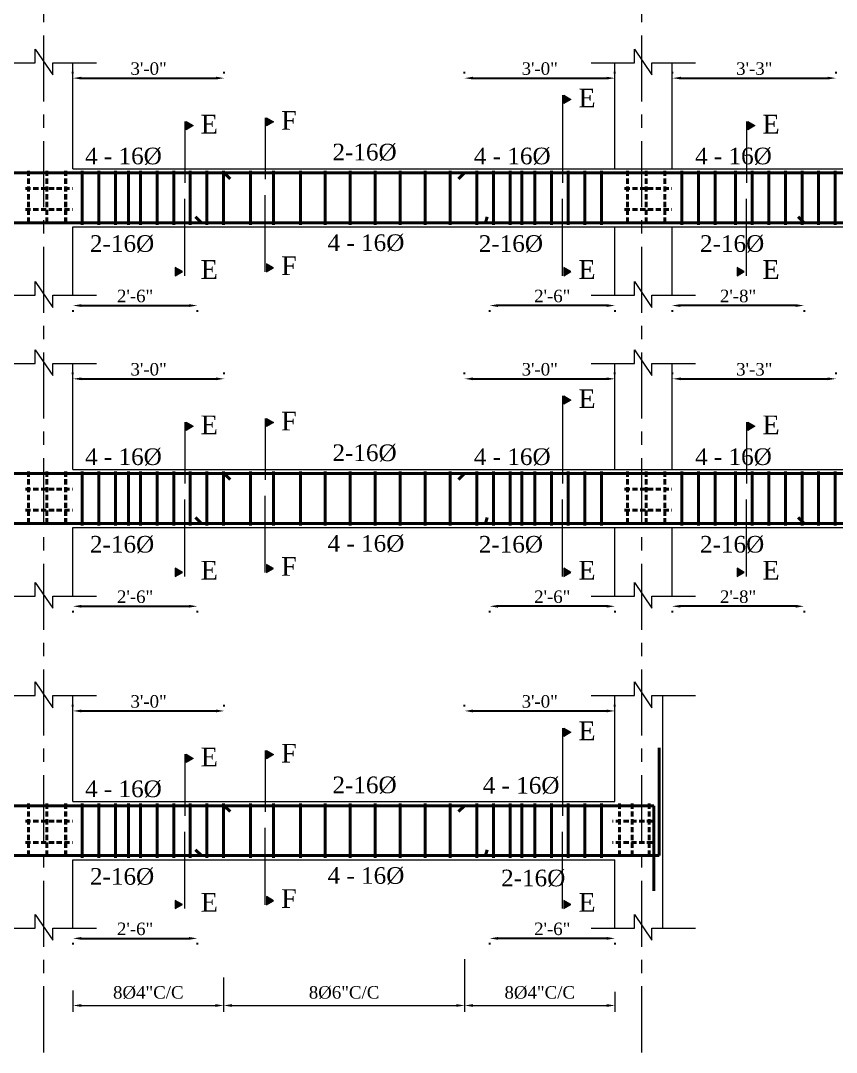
# Model space of a CAD drawing. Extents: x -2338379 to 930990, y -818978 to 106940.
# Drawn here: x 386946.9 to 387338.9, y -207588.6 to -207092.6 of the extents above; entities that cross this region are included whole.
import ezdxf

# ---------------------------------------------------------------- set-up
doc = ezdxf.new("R2010")
doc.units = 0
doc.header["$MEASUREMENT"] = 0
doc.header["$PDMODE"] = 34
doc.linetypes.add('CENTER', pattern=[50.8, 31.75, -6.35, 6.35, -6.35])
doc.linetypes.add('DASHED', pattern=[0.75, 0.5, -0.25])
doc.layers.get('0').update_dxf_attribs({"linetype": 'CONTINUOUS', "lineweight": 30})
doc.layers.get('DEFPOINTS').update_dxf_attribs({"linetype": 'CONTINUOUS'})
for name, color, linetype, lineweight in [('Center', 11, 'CENTER', 15), ('Dimension', 35, 'CONTINUOUS', 9), ('HATCH', 3, 'CONTINUOUS', 15), ('rcc elevation', 253, 'CONTINUOUS', 18), ('rebar', 3, 'CONTINUOUS', 40), ('TEXT', 7, 'CONTINUOUS', 30), ('WALL', 1, 'CONTINUOUS', 40)]:
    doc.layers.add(name, color=color, linetype=linetype, lineweight=lineweight)
doc.styles.get("Standard").update_dxf_attribs({"font": 'times.ttf', "height": 6})
doc.dimstyles.new('Standard$0', dxfattribs={"dimtxt": 6, "dimasz": 4, "dimexe": 3, "dimexo": 6, "dimgap": 3, "dimtad": 1, "dimdec": 1, "dimzin": 0, "dimdsep": 46, "dimlunit": 4, "dimtxsty": 'Standard', "dimcen": 0.09, "dimclrd": 6, "dimclre": 6, "dimclrt": 7, "dimadec": 0, "dimazin": 0, "dimtfac": 1, "dimtdec": 1, "dimtix": 1, "dimtofl": 0, "dimtmove": 1, "dimatfit": 3, "dimfxl": 1, "dimtolj": 1, "dimtzin": 0, "dimlwd": 18, "dimlwe": 18, "dimarcsym": 0})

# ---------------------------------------------------------------- blocks, each defined once
blk = doc.blocks.new('*D346')
at = {"color": 6, "lineweight": 18, "transparency": 16777216}
for p, q in [((387044.43, -207552.68), (387044.43, -207569.11)), ((386972.03, -207558.84), (386972.03, -207569.11)), ((386976.03, -207566.11), (387040.43, -207566.11))]:
    blk.add_line(p, q, dxfattribs=at)
at = {"color": 6, "lineweight": 30, "transparency": 16777216}
for points in [[(386976.03, -207565.44), (386976.03, -207566.77), (386972.03, -207566.11)], [(387040.43, -207565.44), (387040.43, -207566.77), (387044.43, -207566.11)]]:
    blk.add_solid(points, dxfattribs=at)
at = {"layer": 'DEFPOINTS', "color": 0, "lineweight": 30, "transparency": 16777216}
for p in [(387044.43, -207546.68), (386972.03, -207552.84), (387044.43, -207566.11)]:
    blk.add_point(p, dxfattribs=at)
at = {"color": 7, "transparency": 16777216, "insert": (387008.23, -207559.93), "char_height": 6, "attachment_point": 5}
blk.add_mtext('\\A1;8%%c4"C/C', dxfattribs=at)
blk = doc.blocks.new('*D347')
at = {"color": 6, "lineweight": 18, "transparency": 16777216}
for p, q in [((387160.24, -207543.84), (387160.24, -207569.11)), ((387044.43, -207552.68), (387044.43, -207569.11)), ((387048.43, -207566.11), (387156.24, -207566.11))]:
    blk.add_line(p, q, dxfattribs=at)
at = {"color": 6, "lineweight": 30, "transparency": 16777216}
for points in [[(387048.43, -207565.44), (387048.43, -207566.77), (387044.43, -207566.11)], [(387156.24, -207565.44), (387156.24, -207566.77), (387160.24, -207566.11)]]:
    blk.add_solid(points, dxfattribs=at)
at = {"layer": 'DEFPOINTS', "color": 0, "lineweight": 30, "transparency": 16777216}
for p in [(387160.24, -207537.84), (387044.43, -207546.68), (387160.24, -207566.11)]:
    blk.add_point(p, dxfattribs=at)
at = {"color": 7, "transparency": 16777216, "insert": (387102.33, -207559.93), "char_height": 6, "attachment_point": 5}
blk.add_mtext('\\A1;8%%C6"C/C', dxfattribs=at)
blk = doc.blocks.new('*D348')
at = {"color": 6, "lineweight": 18, "transparency": 16777216}
for p, q in [((387160.24, -207543.84), (387160.24, -207569.11)), ((387232.53, -207559.5), (387232.53, -207569.11)), ((387164.24, -207566.11), (387228.53, -207566.11))]:
    blk.add_line(p, q, dxfattribs=at)
at = {"color": 6, "lineweight": 30, "transparency": 16777216}
for points in [[(387164.24, -207565.44), (387164.24, -207566.77), (387160.24, -207566.11)], [(387228.53, -207565.44), (387228.53, -207566.77), (387232.53, -207566.11)]]:
    blk.add_solid(points, dxfattribs=at)
at = {"layer": 'DEFPOINTS', "color": 0, "lineweight": 30, "transparency": 16777216}
for p in [(387160.24, -207537.84), (387232.53, -207553.5), (387232.53, -207566.11)]:
    blk.add_point(p, dxfattribs=at)
at = {"color": 7, "transparency": 16777216, "insert": (387196.38, -207559.93), "char_height": 6, "attachment_point": 5}
blk.add_mtext('\\A1;8%%C4"C/C', dxfattribs=at)
blk = doc.blocks.new('*D349')
at = {"layer": 'DEFPOINTS', "color": 0, "lineweight": 30, "transparency": 16777216}
for p in [(387044.76, -207424.49), (386972.02, -207431.33), (387044.76, -207431.33)]:
    blk.add_point(p, dxfattribs=at)
at = {"layer": 'TEXT', "color": 6, "lineweight": -2, "transparency": 16777216}
for p, q in [((386972.02, -207422.33), (386972.02, -207421.49)), ((386976.02, -207424.49), (387040.76, -207424.49)), ((387044.76, -207422.33), (387044.76, -207421.49))]:
    blk.add_line(p, q, dxfattribs=at)
at = {"layer": 'TEXT', "color": 6, "lineweight": 30, "transparency": 16777216}
for points in [[(386976.02, -207423.82), (386976.02, -207425.16), (386972.02, -207424.49)], [(387040.76, -207423.82), (387040.76, -207425.16), (387044.76, -207424.49)]]:
    blk.add_solid(points, dxfattribs=at)
at = {"layer": 'TEXT', "color": 7, "transparency": 16777216, "insert": (387008.39, -207419.94), "char_height": 6, "attachment_point": 5}
blk.add_mtext('\\A1;3\'-0"', dxfattribs=at)
blk = doc.blocks.new('*D350')
at = {"layer": 'DEFPOINTS', "color": 0, "lineweight": 30, "transparency": 16777216}
for p in [(386972.02, -207527), (387031.76, -207527), (387031.76, -207533.84)]:
    blk.add_point(p, dxfattribs=at)
at = {"layer": 'TEXT', "color": 6, "lineweight": -2, "transparency": 16777216}
for p, q in [((386976.02, -207533.84), (387027.76, -207533.84)), ((386972.02, -207536), (386972.02, -207536.84)), ((387031.76, -207536), (387031.76, -207536.84))]:
    blk.add_line(p, q, dxfattribs=at)
at = {"layer": 'TEXT', "color": 6, "lineweight": 30, "transparency": 16777216}
for points in [[(386976.02, -207533.17), (386976.02, -207534.51), (386972.02, -207533.84)], [(387027.76, -207533.17), (387027.76, -207534.51), (387031.76, -207533.84)]]:
    blk.add_solid(points, dxfattribs=at)
at = {"layer": 'TEXT', "color": 7, "transparency": 16777216, "insert": (387001.89, -207529.29), "char_height": 6, "attachment_point": 5}
blk.add_mtext('\\A1;2\'-6"', dxfattribs=at)
blk = doc.blocks.new('*D351')
at = {"layer": 'DEFPOINTS', "color": 0, "lineweight": 30, "transparency": 16777216}
for p in [(387232.5, -207424.49), (387160.24, -207431.33), (387232.5, -207431.33)]:
    blk.add_point(p, dxfattribs=at)
at = {"layer": 'TEXT', "color": 6, "lineweight": -2, "transparency": 16777216}
for p, q in [((387160.24, -207422.33), (387160.24, -207421.49)), ((387164.24, -207424.49), (387228.5, -207424.49)), ((387232.5, -207422.33), (387232.5, -207421.49))]:
    blk.add_line(p, q, dxfattribs=at)
at = {"layer": 'TEXT', "color": 6, "lineweight": 30, "transparency": 16777216}
for points in [[(387164.24, -207423.82), (387164.24, -207425.16), (387160.24, -207424.49)], [(387228.5, -207423.82), (387228.5, -207425.16), (387232.5, -207424.49)]]:
    blk.add_solid(points, dxfattribs=at)
at = {"layer": 'TEXT', "color": 7, "transparency": 16777216, "insert": (387196.37, -207419.94), "char_height": 6, "attachment_point": 5}
blk.add_mtext('\\A1;3\'-0"', dxfattribs=at)
blk = doc.blocks.new('*D352')
at = {"layer": 'DEFPOINTS', "color": 0, "lineweight": 30, "transparency": 16777216}
for p in [(387172.27, -207527), (387232.53, -207527), (387172.27, -207533.84)]:
    blk.add_point(p, dxfattribs=at)
at = {"layer": 'TEXT', "color": 6, "lineweight": -2, "transparency": 16777216}
for p, q in [((387228.53, -207533.84), (387176.27, -207533.84)), ((387172.27, -207536), (387172.27, -207536.84)), ((387232.53, -207536), (387232.53, -207536.84))]:
    blk.add_line(p, q, dxfattribs=at)
at = {"layer": 'TEXT', "color": 6, "lineweight": 30, "transparency": 16777216}
for points in [[(387176.27, -207533.17), (387176.27, -207534.51), (387172.27, -207533.84)], [(387228.53, -207533.17), (387228.53, -207534.51), (387232.53, -207533.84)]]:
    blk.add_solid(points, dxfattribs=at)
at = {"layer": 'TEXT', "color": 7, "transparency": 16777216, "insert": (387202.4, -207529.29), "char_height": 6, "attachment_point": 5}
blk.add_mtext('\\A1;2\'-6"', dxfattribs=at)
blk = doc.blocks.new('*D694')
at = {"layer": 'DEFPOINTS', "color": 0, "lineweight": 30, "transparency": 16777216}
for p in [(387044.76, -207264.81), (386972.02, -207271.64), (387044.76, -207271.64)]:
    blk.add_point(p, dxfattribs=at)
at = {"layer": 'TEXT', "color": 6, "lineweight": -2, "transparency": 16777216}
for p, q in [((386972.02, -207262.64), (386972.02, -207261.81)), ((387044.76, -207262.64), (387044.76, -207261.81)), ((386976.02, -207264.81), (387040.76, -207264.81))]:
    blk.add_line(p, q, dxfattribs=at)
at = {"layer": 'TEXT', "color": 6, "lineweight": 30, "transparency": 16777216}
for points in [[(386976.02, -207264.14), (386976.02, -207265.47), (386972.02, -207264.81)], [(387040.76, -207264.14), (387040.76, -207265.47), (387044.76, -207264.81)]]:
    blk.add_solid(points, dxfattribs=at)
at = {"layer": 'TEXT', "color": 7, "transparency": 16777216, "insert": (387008.39, -207260.25), "char_height": 6, "attachment_point": 5}
blk.add_mtext('\\A1;3\'-0"', dxfattribs=at)
blk = doc.blocks.new('*D695')
at = {"layer": 'DEFPOINTS', "color": 0, "lineweight": 30, "transparency": 16777216}
for p in [(386972.02, -207367.32), (387031.76, -207367.32), (387031.76, -207374.16)]:
    blk.add_point(p, dxfattribs=at)
at = {"layer": 'TEXT', "color": 6, "lineweight": -2, "transparency": 16777216}
for p, q in [((386976.02, -207374.16), (387027.76, -207374.16)), ((386972.02, -207376.32), (386972.02, -207377.16)), ((387031.76, -207376.32), (387031.76, -207377.16))]:
    blk.add_line(p, q, dxfattribs=at)
at = {"layer": 'TEXT', "color": 6, "lineweight": 30, "transparency": 16777216}
for points in [[(386976.02, -207373.49), (386976.02, -207374.82), (386972.02, -207374.16)], [(387027.76, -207373.49), (387027.76, -207374.82), (387031.76, -207374.16)]]:
    blk.add_solid(points, dxfattribs=at)
at = {"layer": 'TEXT', "color": 7, "transparency": 16777216, "insert": (387001.89, -207369.6), "char_height": 6, "attachment_point": 5}
blk.add_mtext('\\A1;2\'-6"', dxfattribs=at)
blk = doc.blocks.new('*D696')
at = {"layer": 'DEFPOINTS', "color": 0, "lineweight": 30, "transparency": 16777216}
for p in [(387232.5, -207264.81), (387160.24, -207271.64), (387232.5, -207271.64)]:
    blk.add_point(p, dxfattribs=at)
at = {"layer": 'TEXT', "color": 6, "lineweight": -2, "transparency": 16777216}
for p, q in [((387160.24, -207262.64), (387160.24, -207261.81)), ((387232.5, -207262.64), (387232.5, -207261.81)), ((387164.24, -207264.81), (387228.5, -207264.81))]:
    blk.add_line(p, q, dxfattribs=at)
at = {"layer": 'TEXT', "color": 6, "lineweight": 30, "transparency": 16777216}
for points in [[(387164.24, -207264.14), (387164.24, -207265.47), (387160.24, -207264.81)], [(387228.5, -207264.14), (387228.5, -207265.47), (387232.5, -207264.81)]]:
    blk.add_solid(points, dxfattribs=at)
at = {"layer": 'TEXT', "color": 7, "transparency": 16777216, "insert": (387196.37, -207260.25), "char_height": 6, "attachment_point": 5}
blk.add_mtext('\\A1;3\'-0"', dxfattribs=at)
blk = doc.blocks.new('*D923')
at = {"layer": 'DEFPOINTS', "color": 0, "lineweight": 30, "transparency": 16777216}
for p in [(387172.27, -207367.32), (387232.53, -207367.32), (387172.27, -207374.16)]:
    blk.add_point(p, dxfattribs=at)
at = {"layer": 'TEXT', "color": 6, "lineweight": -2, "transparency": 16777216}
for p, q in [((387228.53, -207374.16), (387176.27, -207374.16)), ((387172.27, -207376.32), (387172.27, -207377.16)), ((387232.53, -207376.32), (387232.53, -207377.16))]:
    blk.add_line(p, q, dxfattribs=at)
at = {"layer": 'TEXT', "color": 6, "lineweight": 30, "transparency": 16777216}
for points in [[(387176.27, -207373.49), (387176.27, -207374.82), (387172.27, -207374.16)], [(387228.53, -207373.49), (387228.53, -207374.82), (387232.53, -207374.16)]]:
    blk.add_solid(points, dxfattribs=at)
at = {"layer": 'TEXT', "color": 7, "transparency": 16777216, "insert": (387202.4, -207369.6), "char_height": 6, "attachment_point": 5}
blk.add_mtext('\\A1;2\'-6"', dxfattribs=at)
blk = doc.blocks.new('*D924')
at = {"layer": 'DEFPOINTS', "color": 0, "lineweight": 30, "transparency": 16777216}
for p in [(387338.78, -207264.81), (387260.22, -207271.64), (387338.78, -207271.64)]:
    blk.add_point(p, dxfattribs=at)
at = {"layer": 'TEXT', "color": 6, "lineweight": -2, "transparency": 16777216}
for p, q in [((387260.22, -207262.64), (387260.22, -207261.81)), ((387338.78, -207262.64), (387338.78, -207261.81)), ((387264.22, -207264.81), (387334.78, -207264.81))]:
    blk.add_line(p, q, dxfattribs=at)
at = {"layer": 'TEXT', "color": 6, "lineweight": 30, "transparency": 16777216}
for points in [[(387264.22, -207264.14), (387264.22, -207265.47), (387260.22, -207264.81)], [(387334.78, -207264.14), (387334.78, -207265.47), (387338.78, -207264.81)]]:
    blk.add_solid(points, dxfattribs=at)
at = {"layer": 'TEXT', "color": 7, "transparency": 16777216, "insert": (387299.5, -207260.25), "char_height": 6, "attachment_point": 5}
blk.add_mtext('\\A1;3\'-3"', dxfattribs=at)
blk = doc.blocks.new('*D925')
at = {"layer": 'DEFPOINTS', "color": 0, "lineweight": 30, "transparency": 16777216}
for p in [(387259.98, -207367.32), (387323.44, -207367.32), (387259.98, -207374.16)]:
    blk.add_point(p, dxfattribs=at)
at = {"layer": 'TEXT', "color": 6, "lineweight": -2, "transparency": 16777216}
for p, q in [((387319.44, -207374.16), (387263.98, -207374.16)), ((387259.98, -207376.32), (387259.98, -207377.16)), ((387323.44, -207376.32), (387323.44, -207377.16))]:
    blk.add_line(p, q, dxfattribs=at)
at = {"layer": 'TEXT', "color": 6, "lineweight": 30, "transparency": 16777216}
for points in [[(387263.98, -207373.49), (387263.98, -207374.82), (387259.98, -207374.16)], [(387319.44, -207373.49), (387319.44, -207374.82), (387323.44, -207374.16)]]:
    blk.add_solid(points, dxfattribs=at)
at = {"layer": 'TEXT', "color": 7, "transparency": 16777216, "insert": (387291.71, -207369.6), "char_height": 6, "attachment_point": 5}
blk.add_mtext('\\A1;2\'-8"', dxfattribs=at)
blk = doc.blocks.new('*D938')
at = {"layer": 'DEFPOINTS', "color": 0, "lineweight": 30, "transparency": 16777216}
for p in [(387044.76, -207120.23), (386972.02, -207127.07), (387044.76, -207127.07)]:
    blk.add_point(p, dxfattribs=at)
at = {"layer": 'TEXT', "color": 6, "lineweight": -2, "transparency": 16777216}
for p, q in [((386972.02, -207118.07), (386972.02, -207117.23)), ((387044.76, -207118.07), (387044.76, -207117.23)), ((386976.02, -207120.23), (387040.76, -207120.23))]:
    blk.add_line(p, q, dxfattribs=at)
at = {"layer": 'TEXT', "color": 6, "lineweight": 30, "transparency": 16777216}
for points in [[(386976.02, -207119.56), (386976.02, -207120.89), (386972.02, -207120.23)], [(387040.76, -207119.56), (387040.76, -207120.89), (387044.76, -207120.23)]]:
    blk.add_solid(points, dxfattribs=at)
at = {"layer": 'TEXT', "color": 7, "transparency": 16777216, "insert": (387008.39, -207115.67), "char_height": 6, "attachment_point": 5}
blk.add_mtext('\\A1;3\'-0"', dxfattribs=at)
blk = doc.blocks.new('*D939')
at = {"layer": 'DEFPOINTS', "color": 0, "lineweight": 30, "transparency": 16777216}
for p in [(386972.02, -207222.74), (387031.76, -207222.74), (387031.76, -207229.58)]:
    blk.add_point(p, dxfattribs=at)
at = {"layer": 'TEXT', "color": 6, "lineweight": -2, "transparency": 16777216}
for p, q in [((386972.02, -207231.74), (386972.02, -207232.58)), ((386976.02, -207229.58), (387027.76, -207229.58)), ((387031.76, -207231.74), (387031.76, -207232.58))]:
    blk.add_line(p, q, dxfattribs=at)
at = {"layer": 'TEXT', "color": 6, "lineweight": 30, "transparency": 16777216}
for points in [[(386976.02, -207228.91), (386976.02, -207230.24), (386972.02, -207229.58)], [(387027.76, -207228.91), (387027.76, -207230.24), (387031.76, -207229.58)]]:
    blk.add_solid(points, dxfattribs=at)
at = {"layer": 'TEXT', "color": 7, "transparency": 16777216, "insert": (387001.89, -207225.02), "char_height": 6, "attachment_point": 5}
blk.add_mtext('\\A1;2\'-6"', dxfattribs=at)
blk = doc.blocks.new('*D940')
at = {"layer": 'DEFPOINTS', "color": 0, "lineweight": 30, "transparency": 16777216}
for p in [(387232.5, -207120.23), (387160.24, -207127.07), (387232.5, -207127.07)]:
    blk.add_point(p, dxfattribs=at)
at = {"layer": 'TEXT', "color": 6, "lineweight": -2, "transparency": 16777216}
for p, q in [((387160.24, -207118.07), (387160.24, -207117.23)), ((387232.5, -207118.07), (387232.5, -207117.23)), ((387164.24, -207120.23), (387228.5, -207120.23))]:
    blk.add_line(p, q, dxfattribs=at)
at = {"layer": 'TEXT', "color": 6, "lineweight": 30, "transparency": 16777216}
for points in [[(387164.24, -207119.56), (387164.24, -207120.89), (387160.24, -207120.23)], [(387228.5, -207119.56), (387228.5, -207120.89), (387232.5, -207120.23)]]:
    blk.add_solid(points, dxfattribs=at)
at = {"layer": 'TEXT', "color": 7, "transparency": 16777216, "insert": (387196.37, -207115.67), "char_height": 6, "attachment_point": 5}
blk.add_mtext('\\A1;3\'-0"', dxfattribs=at)
blk = doc.blocks.new('*D928')
at = {"layer": 'DEFPOINTS', "color": 0, "lineweight": 30, "transparency": 16777216}
for p in [(387172.27, -207222.74), (387232.53, -207222.74), (387172.27, -207229.58)]:
    blk.add_point(p, dxfattribs=at)
at = {"layer": 'TEXT', "color": 6, "lineweight": -2, "transparency": 16777216}
for p, q in [((387172.27, -207231.74), (387172.27, -207232.58)), ((387228.53, -207229.58), (387176.27, -207229.58)), ((387232.53, -207231.74), (387232.53, -207232.58))]:
    blk.add_line(p, q, dxfattribs=at)
at = {"layer": 'TEXT', "color": 6, "lineweight": 30, "transparency": 16777216}
for points in [[(387176.27, -207228.91), (387176.27, -207230.24), (387172.27, -207229.58)], [(387228.53, -207228.91), (387228.53, -207230.24), (387232.53, -207229.58)]]:
    blk.add_solid(points, dxfattribs=at)
at = {"layer": 'TEXT', "color": 7, "transparency": 16777216, "insert": (387202.4, -207225.02), "char_height": 6, "attachment_point": 5}
blk.add_mtext('\\A1;2\'-6"', dxfattribs=at)
blk = doc.blocks.new('*D929')
at = {"layer": 'DEFPOINTS', "color": 0, "lineweight": 30, "transparency": 16777216}
for p in [(387338.78, -207120.23), (387260.22, -207127.07), (387338.78, -207127.07)]:
    blk.add_point(p, dxfattribs=at)
at = {"layer": 'TEXT', "color": 6, "lineweight": -2, "transparency": 16777216}
for p, q in [((387260.22, -207118.07), (387260.22, -207117.23)), ((387338.78, -207118.07), (387338.78, -207117.23)), ((387264.22, -207120.23), (387334.78, -207120.23))]:
    blk.add_line(p, q, dxfattribs=at)
at = {"layer": 'TEXT', "color": 6, "lineweight": 30, "transparency": 16777216}
for points in [[(387264.22, -207119.56), (387264.22, -207120.89), (387260.22, -207120.23)], [(387334.78, -207119.56), (387334.78, -207120.89), (387338.78, -207120.23)]]:
    blk.add_solid(points, dxfattribs=at)
at = {"layer": 'TEXT', "color": 7, "transparency": 16777216, "insert": (387299.5, -207115.67), "char_height": 6, "attachment_point": 5}
blk.add_mtext('\\A1;3\'-3"', dxfattribs=at)
blk = doc.blocks.new('*D954')
at = {"layer": 'DEFPOINTS', "color": 0, "lineweight": 30, "transparency": 16777216}
for p in [(387259.98, -207222.74), (387323.44, -207222.74), (387259.98, -207229.58)]:
    blk.add_point(p, dxfattribs=at)
at = {"layer": 'TEXT', "color": 6, "lineweight": -2, "transparency": 16777216}
for p, q in [((387259.98, -207231.74), (387259.98, -207232.58)), ((387319.44, -207229.58), (387263.98, -207229.58)), ((387323.44, -207231.74), (387323.44, -207232.58))]:
    blk.add_line(p, q, dxfattribs=at)
at = {"layer": 'TEXT', "color": 6, "lineweight": 30, "transparency": 16777216}
for points in [[(387263.98, -207228.91), (387263.98, -207230.24), (387259.98, -207229.58)], [(387319.44, -207228.91), (387319.44, -207230.24), (387323.44, -207229.58)]]:
    blk.add_solid(points, dxfattribs=at)
at = {"layer": 'TEXT', "color": 7, "transparency": 16777216, "insert": (387291.71, -207225.02), "char_height": 6, "attachment_point": 5}
blk.add_mtext('\\A1;2\'-8"', dxfattribs=at)

msp = doc.modelspace()

# ---------------------------------------------------------------- hatches: boundary and pattern name
at = {"layer": 'HATCH', "ltscale": 0.5}
for points in [[(387207.93, -207132.43), (387207.93, -207128.48), (387211.35, -207130.46)], [(387026.4, -207145.01), (387026.4, -207141.07), (387029.81, -207143.04)], [(387065.05, -207143.19), (387065.05, -207139.24), (387068.46, -207141.22)], [(387296.41, -207145.01), (387296.41, -207141.07), (387299.83, -207143.04)], [(387021.2, -207211.3), (387021.2, -207215.25), (387024.61, -207213.27)], [(387065.05, -207209.48), (387065.05, -207213.42), (387068.46, -207211.45)], [(387207.93, -207211.3), (387207.93, -207215.25), (387211.35, -207213.27)], [(387291.21, -207211.3), (387291.21, -207215.25), (387294.63, -207213.27)], [(387207.93, -207277.01), (387207.93, -207273.06), (387211.35, -207275.04)], [(387026.4, -207289.59), (387026.4, -207285.65), (387029.81, -207287.62)], [(387065.05, -207287.77), (387065.05, -207283.82), (387068.46, -207285.8)], [(387296.41, -207289.59), (387296.41, -207285.65), (387299.83, -207287.62)], [(387021.2, -207355.88), (387021.2, -207359.82), (387024.61, -207357.85)], [(387065.05, -207354.06), (387065.05, -207358), (387068.46, -207356.03)], [(387207.93, -207355.88), (387207.93, -207359.82), (387211.35, -207357.85)], [(387291.21, -207355.88), (387291.21, -207359.82), (387294.63, -207357.85)], [(387207.93, -207436.7), (387207.93, -207432.75), (387211.35, -207434.72)], [(387026.4, -207449.28), (387026.4, -207445.33), (387029.81, -207447.31)], [(387065.05, -207447.46), (387065.05, -207443.51), (387068.46, -207445.48)], [(387065.05, -207513.74), (387065.05, -207517.69), (387068.46, -207515.72)], [(387021.2, -207515.56), (387021.2, -207519.51), (387024.61, -207517.54)], [(387207.93, -207515.56), (387207.93, -207519.51), (387211.35, -207517.54)]]:
    msp.add_hatch(color=256, dxfattribs=at).paths.add_polyline_path(points)

# ---------------------------------------------------------------- linework, layer by layer
at = {"layer": 'Center'}
for p, q in [((386958.02, -207588.64), (386958.02, -206602.05)), ((387245.51, -207588.64), (387245.51, -206602.05))]:
    msp.add_line(p, q, dxfattribs=at)
at = {"layer": 'Dimension', "ltscale": 0.5}
for p, q in [((387207.31, -207128.45), (387207.31, -207170.62)), ((387025.77, -207141.08), (387025.77, -207170.62)), ((387064.42, -207139.26), (387064.42, -207168.8)), ((387295.78, -207141.08), (387295.78, -207170.62)), ((387064.42, -207213.41), (387064.42, -207176.46)), ((387025.77, -207215.23), (387025.77, -207178.29)), ((387207.31, -207215.23), (387207.31, -207178.29)), ((387295.78, -207215.23), (387295.78, -207178.29)), ((387207.31, -207273.03), (387207.31, -207315.2)), ((387025.77, -207285.66), (387025.77, -207315.2)), ((387064.42, -207283.83), (387064.42, -207313.38)), ((387295.78, -207285.66), (387295.78, -207315.2)), ((387064.42, -207357.99), (387064.42, -207321.04)), ((387025.77, -207359.81), (387025.77, -207322.87)), ((387207.31, -207359.81), (387207.31, -207322.87)), ((387295.78, -207359.81), (387295.78, -207322.87)), ((387207.31, -207432.72), (387207.31, -207474.89)), ((387025.77, -207445.34), (387025.77, -207474.89)), ((387064.42, -207443.52), (387064.42, -207473.07)), ((387025.77, -207519.5), (387025.77, -207482.55)), ((387064.42, -207517.68), (387064.42, -207480.73)), ((387207.31, -207519.5), (387207.31, -207482.55))]:
    msp.add_line(p, q, dxfattribs=at)
at = {"layer": 'Dimension'}
for points in [[(386933.13, -207112.85), (386953.92, -207112.85), (386953.92, -207106.3), (386962.3, -207118.68), (386962.3, -207112.85), (386983.27, -207112.85)], [(387221.09, -207112.85), (387241.88, -207112.85), (387241.88, -207106.3), (387250.27, -207118.68), (387250.27, -207112.85), (387271.24, -207112.85)], [(386933.13, -207224.65), (386953.92, -207224.65), (386953.92, -207218.09), (386962.3, -207230.48), (386962.3, -207224.65), (386983.27, -207224.65)], [(387221.09, -207224.65), (387241.88, -207224.65), (387241.88, -207218.09), (387250.27, -207230.48), (387250.27, -207224.65), (387271.24, -207224.65)], [(386933.13, -207257.43), (386953.92, -207257.43), (386953.92, -207250.88), (386962.3, -207263.26), (386962.3, -207257.43), (386983.27, -207257.43)], [(387221.09, -207257.43), (387241.88, -207257.43), (387241.88, -207250.88), (387250.27, -207263.26), (387250.27, -207257.43), (387271.24, -207257.43)], [(386933.13, -207369.23), (386953.92, -207369.23), (386953.92, -207362.67), (386962.3, -207375.06), (386962.3, -207369.23), (386983.27, -207369.23)], [(387221.09, -207369.23), (387241.88, -207369.23), (387241.88, -207362.67), (387250.27, -207375.06), (387250.27, -207369.23), (387271.24, -207369.23)], [(386933.13, -207417.12), (386953.92, -207417.12), (386953.92, -207410.56), (386962.3, -207422.95), (386962.3, -207417.12), (386983.27, -207417.12)], [(387221.09, -207417.12), (387241.88, -207417.12), (387241.88, -207410.56), (387250.27, -207422.95), (387250.27, -207417.12), (387271.24, -207417.12)], [(386933.13, -207528.91), (386953.92, -207528.91), (386953.92, -207522.36), (386962.3, -207534.74), (386962.3, -207528.91), (386983.27, -207528.91)], [(387221.09, -207528.91), (387241.88, -207528.91), (387241.88, -207522.36), (387250.27, -207534.74), (387250.27, -207528.91), (387271.24, -207528.91)]]:
    msp.add_lwpolyline(points, dxfattribs=at)
at = {"layer": 'Dimension', "ltscale": 0.5}
for points in [[(387211.35, -207130.46), (387207.93, -207132.43), (387207.93, -207128.48)], [(387029.81, -207143.04), (387026.4, -207145.01), (387026.4, -207141.07)], [(387068.46, -207141.22), (387065.05, -207143.19), (387065.05, -207139.24)], [(387299.83, -207143.04), (387296.41, -207145.01), (387296.41, -207141.07)], [(387024.61, -207213.27), (387021.2, -207211.3), (387021.2, -207215.25)], [(387068.46, -207211.45), (387065.05, -207209.48), (387065.05, -207213.42)], [(387211.35, -207213.27), (387207.93, -207211.3), (387207.93, -207215.25)], [(387294.63, -207213.27), (387291.21, -207211.3), (387291.21, -207215.25)], [(387211.35, -207275.04), (387207.93, -207277.01), (387207.93, -207273.06)], [(387029.81, -207287.62), (387026.4, -207289.59), (387026.4, -207285.65)], [(387068.46, -207285.8), (387065.05, -207287.77), (387065.05, -207283.82)], [(387299.83, -207287.62), (387296.41, -207289.59), (387296.41, -207285.65)], [(387024.61, -207357.85), (387021.2, -207355.88), (387021.2, -207359.82)], [(387068.46, -207356.03), (387065.05, -207354.06), (387065.05, -207358)], [(387211.35, -207357.85), (387207.93, -207355.88), (387207.93, -207359.82)], [(387294.63, -207357.85), (387291.21, -207355.88), (387291.21, -207359.82)], [(387211.35, -207434.72), (387207.93, -207436.7), (387207.93, -207432.75)], [(387029.81, -207447.31), (387026.4, -207449.28), (387026.4, -207445.33)], [(387068.46, -207445.48), (387065.05, -207447.46), (387065.05, -207443.51)], [(387068.46, -207515.72), (387065.05, -207513.74), (387065.05, -207517.69)], [(387024.61, -207517.54), (387021.2, -207515.56), (387021.2, -207519.51)], [(387211.35, -207517.54), (387207.93, -207515.56), (387207.93, -207519.51)]]:
    msp.add_lwpolyline(points, close=True, dxfattribs=at)
at = {"layer": 'rcc elevation', "ltscale": 20}
for p, q in [((386972.02, -207163.77), (386972.02, -207112.85)), ((386972.02, -207163.77), (386972.02, -207112.85)), ((387232.5, -207163.77), (387232.5, -207112.85)), ((387259.98, -207163.77), (387259.98, -207112.85)), ((387259.98, -207163.77), (387259.98, -207112.85)), ((386972.02, -207163.77), (387552.43, -207163.77)), ((386972.02, -207191.77), (387552.43, -207191.77)), ((386972.02, -207224.65), (386972.02, -207191.77)), ((386972.02, -207224.65), (386972.02, -207191.77)), ((387232.5, -207224.65), (387232.5, -207191.77)), ((387259.98, -207224.65), (387259.98, -207191.77)), ((387259.98, -207224.65), (387259.98, -207191.77)), ((386972.02, -207308.35), (386972.02, -207257.43)), ((386972.02, -207308.35), (386972.02, -207257.43)), ((387232.5, -207308.35), (387232.5, -207257.43)), ((387259.98, -207308.35), (387259.98, -207257.43)), ((387259.98, -207308.35), (387259.98, -207257.43)), ((386972.02, -207308.35), (387552.43, -207308.35)), ((386972.02, -207336.35), (387552.43, -207336.35)), ((386972.02, -207369.23), (386972.02, -207336.35)), ((386972.02, -207369.23), (386972.02, -207336.35)), ((387232.5, -207369.23), (387232.5, -207336.35)), ((387259.98, -207369.23), (387259.98, -207336.35)), ((387259.98, -207369.23), (387259.98, -207336.35)), ((386972.02, -207468.04), (386972.02, -207417.12)), ((386972.02, -207468.04), (386972.02, -207417.12)), ((387232.5, -207468.04), (387232.5, -207417.12)), ((387255.51, -207496.04), (387255.51, -207417.12)), ((387255.51, -207496.04), (387255.51, -207417.12)), ((386972.02, -207468.04), (387232.5, -207468.04)), ((386972.02, -207496.04), (387232.5, -207496.04)), ((386972.02, -207528.91), (386972.02, -207496.04)), ((386972.02, -207528.91), (386972.02, -207496.04)), ((387232.5, -207528.91), (387232.5, -207496.04)), ((387255.51, -207528.91), (387255.51, -207496.04)), ((387255.51, -207528.91), (387255.51, -207496.04))]:
    msp.add_line(p, q, dxfattribs=at)
at = {"layer": 'rebar', "ltscale": 20}
for p, q in [((385508.8, -207165.77), (387571.07, -207165.77)), ((387044.76, -207165.77), (387047.61, -207168.62)), ((387160.24, -207165.77), (387157.39, -207168.62)), ((387030.91, -207186.92), (387033.76, -207189.77)), ((387171.12, -207186.92), (387170.27, -207189.77)), ((387320.59, -207186.92), (387323.44, -207189.77)), ((385506.17, -207189.77), (387573.7, -207189.77)), ((385508.8, -207310.35), (387571.07, -207310.35)), ((387044.76, -207310.35), (387047.61, -207313.2)), ((387160.24, -207310.35), (387157.39, -207313.2)), ((387030.91, -207331.5), (387033.76, -207334.35)), ((387171.12, -207331.5), (387170.27, -207334.35)), ((387320.59, -207331.5), (387323.44, -207334.35)), ((385506.17, -207334.35), (387573.7, -207334.35)), ((387253.77, -207442.16), (387253.77, -207494.04)), ((385508.8, -207470.04), (387251.14, -207470.04)), ((387044.76, -207470.04), (387047.61, -207472.89)), ((387160.24, -207470.04), (387157.39, -207472.89)), ((387251.14, -207470.04), (387251.14, -207510.95)), ((385506.17, -207494.04), (387253.77, -207494.04)), ((387030.91, -207491.19), (387033.76, -207494.04)), ((387171.12, -207491.19), (387170.27, -207494.04))]:
    msp.add_line(p, q, dxfattribs=at)
at = {"layer": 'rebar', "linetype": 'DASHED', "ltscale": 5}
for p, q in [((386950.67, -207164.77), (386950.67, -207190.77)), ((386959.53, -207164.77), (386959.53, -207190.77)), ((386968.49, -207164.77), (386968.49, -207190.77)), ((386968.58, -207164.77), (386968.58, -207190.77)), ((387238.63, -207164.77), (387238.63, -207190.77)), ((387247.5, -207164.77), (387247.5, -207190.77)), ((387256.45, -207164.77), (387256.45, -207190.77)), ((386949.18, -207173.22), (386971.86, -207173.22)), ((387237.15, -207173.22), (387259.83, -207173.22)), ((386949.18, -207183.39), (386971.86, -207183.39)), ((387237.15, -207183.39), (387259.83, -207183.39)), ((386950.67, -207309.35), (386950.67, -207335.35)), ((386959.53, -207309.35), (386959.53, -207335.35)), ((386968.49, -207309.35), (386968.49, -207335.35)), ((386968.58, -207309.35), (386968.58, -207335.35)), ((387238.63, -207309.35), (387238.63, -207335.35)), ((387247.5, -207309.35), (387247.5, -207335.35)), ((387256.45, -207309.35), (387256.45, -207335.35)), ((386949.18, -207317.8), (386971.86, -207317.8)), ((387237.15, -207317.8), (387259.83, -207317.8)), ((386949.18, -207327.97), (386971.86, -207327.97)), ((387237.15, -207327.97), (387259.83, -207327.97)), ((386950.67, -207469.04), (386950.67, -207495.04)), ((386959.53, -207469.04), (386959.53, -207495.04)), ((386968.49, -207469.04), (386968.49, -207495.04)), ((386968.58, -207469.04), (386968.58, -207495.04)), ((387234.77, -207469.04), (387234.77, -207495.04)), ((387240.85, -207469.04), (387240.85, -207495.04)), ((387248.93, -207469.04), (387248.93, -207495.04)), ((386949.18, -207477.49), (386971.86, -207477.49)), ((387250.42, -207477.49), (387231.4, -207477.49)), ((386949.18, -207487.66), (386971.86, -207487.66)), ((387250.42, -207487.66), (387231.4, -207487.66))]:
    msp.add_line(p, q, dxfattribs=at)
at = {"layer": 'rebar', "ltscale": 5}
for p, q in [((386976.43, -207164.77), (386976.43, -207190.77)), ((386984.43, -207164.77), (386984.43, -207190.77)), ((386992.43, -207164.77), (386992.43, -207190.77)), ((386998.76, -207164.77), (386998.76, -207190.77)), ((387004.43, -207164.77), (387004.43, -207190.77)), ((387012.43, -207164.77), (387012.43, -207190.77)), ((387020.43, -207164.77), (387020.43, -207190.77)), ((387028.43, -207164.77), (387028.43, -207190.77)), ((387036.43, -207164.77), (387036.43, -207190.77)), ((387044.43, -207164.77), (387044.43, -207190.77)), ((387057.31, -207164.77), (387057.31, -207190.77)), ((387068.43, -207164.77), (387068.43, -207190.77)), ((387081.31, -207164.77), (387081.31, -207190.77)), ((387093.31, -207164.77), (387093.31, -207190.77)), ((387105.31, -207164.77), (387105.31, -207190.77)), ((387117.31, -207164.77), (387117.31, -207190.77)), ((387129.31, -207164.77), (387129.31, -207190.77)), ((387141.31, -207164.77), (387141.31, -207190.77)), ((387153.31, -207164.77), (387153.31, -207190.77)), ((387166.09, -207164.77), (387166.09, -207190.77)), ((387174.09, -207164.77), (387174.09, -207190.77)), ((387182.09, -207164.77), (387182.09, -207190.77)), ((387187.82, -207164.77), (387187.82, -207190.77)), ((387194.09, -207164.77), (387194.09, -207190.77)), ((387202.09, -207164.77), (387202.09, -207190.77)), ((387210.09, -207164.77), (387210.09, -207190.77)), ((387218.09, -207164.77), (387218.09, -207190.77)), ((387226.09, -207164.77), (387226.09, -207190.77)), ((387264.63, -207164.77), (387264.63, -207190.77)), ((387272.63, -207164.77), (387272.63, -207190.77)), ((387280.63, -207164.77), (387280.63, -207190.77)), ((387290.44, -207164.77), (387290.44, -207190.77)), ((387298.44, -207164.77), (387298.44, -207190.77)), ((387306.44, -207164.77), (387306.44, -207190.77)), ((387314.44, -207164.77), (387314.44, -207190.77)), ((387322.44, -207164.77), (387322.44, -207190.77)), ((387330.44, -207164.77), (387330.44, -207190.77)), ((387338.44, -207164.77), (387338.44, -207190.77)), ((386976.43, -207309.35), (386976.43, -207335.35)), ((386984.43, -207309.35), (386984.43, -207335.35)), ((386992.43, -207309.35), (386992.43, -207335.35)), ((386998.76, -207309.35), (386998.76, -207335.35)), ((387004.43, -207309.35), (387004.43, -207335.35)), ((387012.43, -207309.35), (387012.43, -207335.35)), ((387020.43, -207309.35), (387020.43, -207335.35)), ((387028.43, -207309.35), (387028.43, -207335.35)), ((387036.43, -207309.35), (387036.43, -207335.35)), ((387044.43, -207309.35), (387044.43, -207335.35)), ((387057.31, -207309.35), (387057.31, -207335.35)), ((387068.43, -207309.35), (387068.43, -207335.35)), ((387081.31, -207309.35), (387081.31, -207335.35)), ((387093.31, -207309.35), (387093.31, -207335.35)), ((387105.31, -207309.35), (387105.31, -207335.35)), ((387117.31, -207309.35), (387117.31, -207335.35)), ((387129.31, -207309.35), (387129.31, -207335.35)), ((387141.31, -207309.35), (387141.31, -207335.35)), ((387153.31, -207309.35), (387153.31, -207335.35)), ((387166.09, -207309.35), (387166.09, -207335.35)), ((387174.09, -207309.35), (387174.09, -207335.35)), ((387182.09, -207309.35), (387182.09, -207335.35)), ((387187.82, -207309.35), (387187.82, -207335.35)), ((387194.09, -207309.35), (387194.09, -207335.35)), ((387202.09, -207309.35), (387202.09, -207335.35)), ((387210.09, -207309.35), (387210.09, -207335.35)), ((387218.09, -207309.35), (387218.09, -207335.35)), ((387226.09, -207309.35), (387226.09, -207335.35)), ((387264.63, -207309.35), (387264.63, -207335.35)), ((387272.63, -207309.35), (387272.63, -207335.35)), ((387280.63, -207309.35), (387280.63, -207335.35)), ((387290.44, -207309.35), (387290.44, -207335.35)), ((387298.44, -207309.35), (387298.44, -207335.35)), ((387306.44, -207309.35), (387306.44, -207335.35)), ((387314.44, -207309.35), (387314.44, -207335.35)), ((387322.44, -207309.35), (387322.44, -207335.35)), ((387330.44, -207309.35), (387330.44, -207335.35)), ((387338.44, -207309.35), (387338.44, -207335.35)), ((386976.43, -207469.04), (386976.43, -207495.04)), ((386984.43, -207469.04), (386984.43, -207495.04)), ((386992.43, -207469.04), (386992.43, -207495.04)), ((386998.76, -207469.04), (386998.76, -207495.04)), ((387004.43, -207469.04), (387004.43, -207495.04)), ((387012.43, -207469.04), (387012.43, -207495.04)), ((387020.43, -207469.04), (387020.43, -207495.04)), ((387028.43, -207469.04), (387028.43, -207495.04)), ((387036.43, -207469.04), (387036.43, -207495.04)), ((387044.43, -207469.04), (387044.43, -207495.04)), ((387057.31, -207469.04), (387057.31, -207495.04)), ((387068.43, -207469.04), (387068.43, -207495.04)), ((387081.31, -207469.04), (387081.31, -207495.04)), ((387093.31, -207469.04), (387093.31, -207495.04)), ((387105.31, -207469.04), (387105.31, -207495.04)), ((387117.31, -207469.04), (387117.31, -207495.04)), ((387129.31, -207469.04), (387129.31, -207495.04)), ((387141.31, -207469.04), (387141.31, -207495.04)), ((387153.31, -207469.04), (387153.31, -207495.04)), ((387166.09, -207469.04), (387166.09, -207495.04)), ((387174.09, -207469.04), (387174.09, -207495.04)), ((387182.09, -207469.04), (387182.09, -207495.04)), ((387187.82, -207469.04), (387187.82, -207495.04)), ((387194.09, -207469.04), (387194.09, -207495.04)), ((387202.09, -207469.04), (387202.09, -207495.04)), ((387210.09, -207469.04), (387210.09, -207495.04)), ((387218.09, -207469.04), (387218.09, -207495.04)), ((387226.09, -207469.04), (387226.09, -207495.04))]:
    msp.add_line(p, q, dxfattribs=at)

# ---------------------------------------------------------------- texts
at = {"layer": 'TEXT', "attachment_point": 1}
for s, insert, char_height, width in [('{\\fTimes New Roman|b0|i0|c0|p18;E}', (387214.94, -207125.28), 9, 1356.5327), ('{\\fTimes New Roman|b0|i0|c0|p18;E}', (387033.4, -207137.87), 9, 1356.5327), ('{\\fTimes New Roman|b0|i0|c0|p18;F}', (387072.05, -207136.04), 9, 1356.5327), ('{\\fTimes New Roman|b0|i0|c0|p18;E}', (387303.41, -207137.87), 9, 1356.5327), ('2-16%%C ', (387096.74, -207151.78), 8, 1404.5327), ('2-16%%C ', (386980.2, -207195.76), 8, 1356.5327), ('2-16%%C ', (387167.08, -207195.76), 8, 1356.5327), ('2-16%%C ', (387273.41, -207195.76), 8, 1356.5327), ('{\\fTimes New Roman|b0|i0|c0|p18;F}', (387072.05, -207205.93), 9, 1356.5327), ('{\\fTimes New Roman|b0|i0|c0|p18;E}', (387033.4, -207207.75), 9, 1356.5327), ('{\\fTimes New Roman|b0|i0|c0|p18;E}', (387214.94, -207207.75), 9, 1356.5327), ('{\\fTimes New Roman|b0|i0|c0|p18;E}', (387303.41, -207207.75), 9, 1356.5327), ('{\\fTimes New Roman|b0|i0|c0|p18;E}', (387214.94, -207269.86), 9, 1356.5327), ('{\\fTimes New Roman|b0|i0|c0|p18;F}', (387072.05, -207280.62), 9, 1356.5327), ('{\\fTimes New Roman|b0|i0|c0|p18;E}', (387033.4, -207282.44), 9, 1356.5327), ('{\\fTimes New Roman|b0|i0|c0|p18;E}', (387303.41, -207282.44), 9, 1356.5327), ('2-16%%C ', (387096.74, -207296.35), 8, 1404.5327), ('2-16%%C ', (386980.2, -207340.34), 8, 1356.5327), ('2-16%%C ', (387167.08, -207340.34), 8, 1356.5327), ('2-16%%C ', (387273.41, -207340.34), 8, 1356.5327), ('{\\fTimes New Roman|b0|i0|c0|p18;F}', (387072.05, -207350.51), 9, 1356.5327), ('{\\fTimes New Roman|b0|i0|c0|p18;E}', (387033.4, -207352.33), 9, 1356.5327), ('{\\fTimes New Roman|b0|i0|c0|p18;E}', (387214.94, -207352.33), 9, 1356.5327), ('{\\fTimes New Roman|b0|i0|c0|p18;E}', (387303.41, -207352.33), 9, 1356.5327), ('{\\fTimes New Roman|b0|i0|c0|p18;E}', (387214.94, -207429.55), 9, 1356.5327), ('{\\fTimes New Roman|b0|i0|c0|p18;F}', (387072.05, -207440.31), 9, 1356.5327), ('{\\fTimes New Roman|b0|i0|c0|p18;E}', (387033.4, -207442.13), 9, 1356.5327), ('2-16%%C ', (387096.74, -207456.04), 8, 1404.5327), ('2-16%%C ', (386980.2, -207500.03), 8, 1356.5327), ('2-16%%C ', (387177.8, -207500.8), 8, 1356.5327), ('{\\fTimes New Roman|b0|i0|c0|p18;E}', (387033.4, -207512.01), 9, 1356.5327), ('{\\fTimes New Roman|b0|i0|c0|p18;F}', (387072.05, -207510.19), 9, 1356.5327), ('{\\fTimes New Roman|b0|i0|c0|p18;E}', (387214.94, -207512.01), 9, 1356.5327)]:
    msp.add_mtext(s, dxfattribs=dict(at, insert=insert, char_height=char_height, width=width))
at = {"layer": 'WALL', "color": 7, "char_height": 8, "attachment_point": 5}
for insert in [(386996.27, -207157.82), (387183.15, -207157.82), (387289.48, -207157.82), (387112.86, -207199.5), (386996.27, -207302.4), (387183.15, -207302.4), (387289.48, -207302.4), (387112.86, -207344.08), (386996.27, -207462.09), (387187.42, -207460.4), (387112.86, -207503.77)]:
    msp.add_mtext('4 - 16%%C', dxfattribs=dict(at, insert=insert))

# ---------------------------------------------------------------- dimensions: what is measured, and where the dimension line sits
for base, p1, p2, text, picture, middle in [((387160.24, -207566.11), (387044.43, -207546.68), (387160.24, -207537.84), '8%%C6"C/C', '*D347', (387102.33, -207559.93)), ((387232.53, -207566.11), (387160.24, -207537.84), (387232.53, -207553.5), '8%%C4"C/C', '*D348', (387196.38, -207559.93)), ((387044.43, -207566.11), (386972.03, -207552.84), (387044.43, -207546.68), '8%%c4"C/C', '*D346', (387008.23, -207559.93))]:
    dim = msp.add_linear_dim(base=base, p1=p1, p2=p2, text=text, dimstyle='Standard$0')
    dim.commit()
    dim.dimension.update_dxf_attribs({"geometry": picture, "text_midpoint": middle})
at = {"layer": 'TEXT'}
for p1, p2, distance, picture, middle in [((386972.02, -207127.07), (387044.76, -207127.07), 6.84, '*D938', (387008.39, -207115.67)), ((387160.24, -207127.07), (387232.5, -207127.07), 6.84, '*D940', (387196.37, -207115.67)), ((387260.22, -207127.07), (387338.78, -207127.07), 6.84, '*D929', (387299.5, -207115.67)), ((386972.02, -207222.74), (387031.76, -207222.74), -6.84, '*D939', (387001.89, -207225.02)), ((387232.53, -207222.74), (387172.27, -207222.74), 6.84, '*D928', (387202.4, -207225.02)), ((387323.44, -207222.74), (387259.98, -207222.74), 6.84, '*D954', (387291.71, -207225.02)), ((386972.02, -207271.64), (387044.76, -207271.64), 6.84, '*D694', (387008.39, -207260.25)), ((387160.24, -207271.64), (387232.5, -207271.64), 6.84, '*D696', (387196.37, -207260.25)), ((387260.22, -207271.64), (387338.78, -207271.64), 6.84, '*D924', (387299.5, -207260.25)), ((386972.02, -207367.32), (387031.76, -207367.32), -6.84, '*D695', (387001.89, -207369.6)), ((387232.53, -207367.32), (387172.27, -207367.32), 6.84, '*D923', (387202.4, -207369.6)), ((387323.44, -207367.32), (387259.98, -207367.32), 6.84, '*D925', (387291.71, -207369.6)), ((386972.02, -207431.33), (387044.76, -207431.33), 6.84, '*D349', (387008.39, -207419.94)), ((387160.24, -207431.33), (387232.5, -207431.33), 6.84, '*D351', (387196.37, -207419.94)), ((386972.02, -207527), (387031.76, -207527), -6.84, '*D350', (387001.89, -207529.29)), ((387232.53, -207527), (387172.27, -207527), 6.84, '*D352', (387202.4, -207529.29))]:
    dim = msp.add_aligned_dim(p1=p1, p2=p2, distance=distance, dimstyle='Standard$0', override={"dimscale": 0.5, "dimtxt": 18, "dimasz": 8, "dimexe": 6, "dimexo": 18, "dimdec": 0, "dimlfac": 0.5, "dimzin": 11, "dimcen": 2.5, "dimdle": 6, "dimtdec": 0, "dimtofl": 1, "dimlwd": 65534, "dimlwe": 65534}, dxfattribs=at)
    dim.commit()
    dim.dimension.update_dxf_attribs({"geometry": picture, "text_midpoint": middle})

doc.saveas('drawing.dxf')
